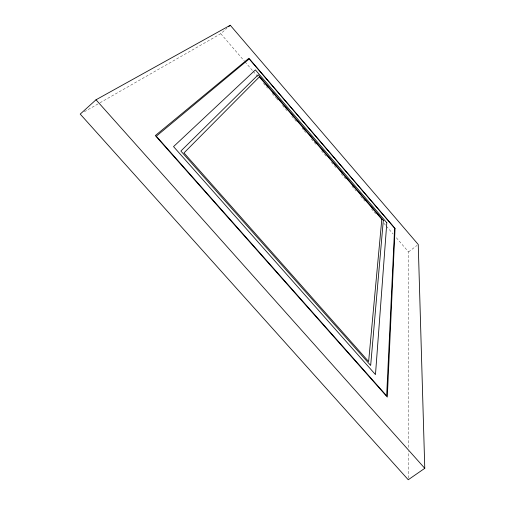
<?xml version="1.0" encoding="UTF-8"?>
<svg xmlns="http://www.w3.org/2000/svg" width="505" height="505" viewBox="0 0 505 505"><rect width="100%" height="100%" fill="white"/><g stroke="black" fill="none" stroke-linecap="round" stroke-linejoin="round"><path stroke-width="0.38" stroke-dasharray="2.52 1.89" d="M408.248 478.172L408.286 451.369M408.292 447.43L408.545 251.932L395.686 236.984M100.015 102.78L220.799 33.69L226.922 28.229M408.545 251.932L417.035 245.43M84.322 111.756L99.334 103.171M220.799 33.69L244.458 61.193M244.969 61.793L252.689 70.763M253.201 71.363L257.834 76.741M263.49 83.319L267.606 88.104M272.233 93.482L275.837 97.667M276.349 98.267L277.895 100.059M282.522 105.444L287.149 110.822M291.783 116.207L297.439 122.784M302.072 128.163L303.612 129.955M304.124 130.555L306.699 133.541M311.326 138.925L316.988 145.503M321.616 150.881L326.243 156.266M331.387 162.244L336.532 168.222M341.165 173.606L345.792 178.985M351.966 186.162L356.082 190.947M360.709 196.325L364.825 201.11M371.51 208.881L375.625 213.666M383.857 223.235L385.915 225.628M386.426 226.221L393.117 233.998"/><path stroke-width="0.76" d="M96.007 99.782L80.226 114.098L408.248 479.75L424.774 468.318L418.247 244.502L230.267 25.25L96.007 99.782L424.774 468.318M228.595 26.74L230.267 25.25M395.055 228.462L387.297 397.063L155.306 135.599L248.877 58.302L395.055 228.462M394.62 228.159L386.653 395.844L156.304 136.198L249.218 58.915L394.62 228.159M386.811 222.762L375.474 374.59L173.537 146.608L255.41 69.905L386.811 222.762M383.32 220.344L370.67 365.456L180.885 151.046L258.169 74.809L383.32 220.344M381.805 219.296L368.631 361.574L183.99 152.92L259.355 76.924L381.805 219.296"/></g></svg>
